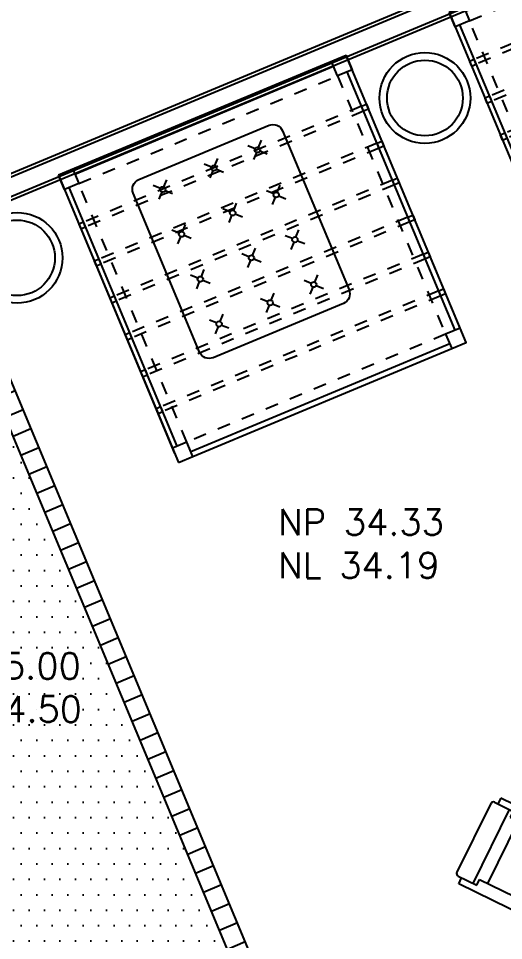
# Model space of a CAD drawing. Header units: metres. Extents: x -154 to 570, y -18 to 184.
# Drawn here: x -20.56 to -16.82, y 26.04 to 33.16 of the extents above; entities that cross this region are included whole.
import ezdxf
from ezdxf.xclip import XClip

# ---------------------------------------------------------------- set-up
doc = ezdxf.new("R2010")
doc.units = ezdxf.units.M
doc.header["$XCLIPFRAME"] = 0
for name, pattern in [('DASHDOT', [1, 0.5, -0.25, 0, -0.25]), ('DASHEDX2', [1.5, 1, -0.5]), ('PUC$0$DASHEDX2', [1.5, 1, -0.5]), ('PUC$0$HIDDEN2', [0.1875, 0.125, -0.0625])]:
    doc.linetypes.add(name, pattern=pattern)
for name, color, linetype in [('AR-MOB', 2, 'Continuous'), ('ARQ-ALV ACAB', 4, 'Continuous'), ('ARQ-ALV-BXA', 3, 'Continuous'), ('ARQ-AUX', 7, 'Continuous'), ('ARQ-DIM - EMBASAM', 2, 'Continuous'), ('ARQ-PRJ', 7, 'DASHEDX2'), ('PA-GRADIL', 7, 'Continuous'), ('PA-MOBILIÁRIO', 251, 'Continuous'), ('PA-NIVEIS', 7, 'Continuous'), ('PA-PAISAGISMO', 7, 'Continuous'), ('PA-PISO', 7, 'Continuous'), ('PA-PLANTIO', 84, 'DASHDOT'), ('PA-VEGETAÇÃO', 84, 'Continuous'), ('PUC$0$ARQ-ENCH', 1, 'Continuous'), ('PUC$0$ARQ-PRJ', 7, 'PUC$0$DASHEDX2'), ('terreno + circ vert$0$ARQ-EST', 2, 'Continuous')]:
    doc.layers.add(name, color=color, linetype=linetype)
doc.styles.add('Romans', font='romans.shx')

# ---------------------------------------------------------------- blocks, each defined once
blk = doc.blocks.new('A$C1A1416DE')
at = {"layer": 'AR-MOB', "color": 8}
for p, q in [((0.1581, 1.2833), (0.105, 1.3364)), ((0.1581, 1.2833), (0.105, 1.3364)), ((0.1946, 1.2833), (0.2477, 1.3364)), ((0.1946, 1.2833), (0.2477, 1.3364)), ((0.6267, 1.2833), (0.5736, 1.3364)), ((0.6267, 1.2833), (0.5736, 1.3364)), ((0.6633, 1.2833), (0.7163, 1.3364)), ((0.6633, 1.2833), (0.7163, 1.3364)), ((1.0953, 1.2833), (1.0422, 1.3364)), ((1.0953, 1.2833), (1.0422, 1.3364)), ((1.1319, 1.2833), (1.1849, 1.3364)), ((1.1319, 1.2833), (1.1849, 1.3364)), ((1.5639, 1.2833), (1.5108, 1.3364)), ((1.5639, 1.2833), (1.5108, 1.3364)), ((1.6005, 1.2833), (1.6536, 1.3364)), ((1.6005, 1.2833), (1.6536, 1.3364)), ((0.1581, 1.2468), (0.105, 1.1936)), ((0.1581, 1.2468), (0.105, 1.1936)), ((0.1946, 1.2468), (0.2477, 1.1936)), ((0.1946, 1.2468), (0.2477, 1.1936)), ((0.6267, 1.2468), (0.5736, 1.1936)), ((0.6267, 1.2468), (0.5736, 1.1936)), ((0.6633, 1.2468), (0.7163, 1.1936)), ((0.6633, 1.2468), (0.7163, 1.1936)), ((1.0953, 1.2468), (1.0422, 1.1936)), ((1.0953, 1.2468), (1.0422, 1.1936)), ((1.1319, 1.2468), (1.1849, 1.1936)), ((1.1319, 1.2468), (1.1849, 1.1936)), ((1.5639, 1.2468), (1.5108, 1.1936)), ((1.5639, 1.2468), (1.5108, 1.1936)), ((1.6005, 1.2468), (1.6536, 1.1936)), ((1.6005, 1.2468), (1.6536, 1.1936)), ((0.1581, 0.829), (0.105, 0.8821)), ((0.1581, 0.829), (0.105, 0.8821)), ((0.1946, 0.829), (0.2477, 0.8821)), ((0.1946, 0.829), (0.2477, 0.8821)), ((0.6267, 0.829), (0.5736, 0.8821)), ((0.6267, 0.829), (0.5736, 0.8821)), ((0.6633, 0.829), (0.7163, 0.8821)), ((0.6633, 0.829), (0.7163, 0.8821)), ((1.0953, 0.829), (1.0422, 0.8821)), ((1.0953, 0.829), (1.0422, 0.8821)), ((1.1319, 0.829), (1.1849, 0.8821)), ((1.1319, 0.829), (1.1849, 0.8821)), ((1.5639, 0.829), (1.5108, 0.8821)), ((1.5639, 0.829), (1.5108, 0.8821)), ((1.6005, 0.829), (1.6536, 0.8821)), ((1.6005, 0.829), (1.6536, 0.8821)), ((0.1581, 0.7925), (0.105, 0.7393)), ((0.1581, 0.7925), (0.105, 0.7393)), ((0.1946, 0.7925), (0.2477, 0.7393)), ((0.1946, 0.7925), (0.2477, 0.7393)), ((0.6267, 0.7925), (0.5736, 0.7393)), ((0.6267, 0.7925), (0.5736, 0.7393)), ((0.6633, 0.7925), (0.7163, 0.7393)), ((0.6633, 0.7925), (0.7163, 0.7393)), ((1.0953, 0.7925), (1.0422, 0.7393)), ((1.0953, 0.7925), (1.0422, 0.7393)), ((1.1319, 0.7925), (1.1849, 0.7393)), ((1.1319, 0.7925), (1.1849, 0.7393)), ((1.5639, 0.7925), (1.5108, 0.7393)), ((1.5639, 0.7925), (1.5108, 0.7393)), ((1.6005, 0.7925), (1.6536, 0.7393)), ((1.6005, 0.7925), (1.6536, 0.7393)), ((0.1581, 0.2962), (0.105, 0.3493)), ((0.1581, 0.2962), (0.105, 0.3493)), ((0.1946, 0.2962), (0.2477, 0.3493)), ((0.1946, 0.2962), (0.2477, 0.3493)), ((0.6267, 0.2962), (0.5736, 0.3493)), ((0.6267, 0.2962), (0.5736, 0.3493)), ((0.6633, 0.2962), (0.7163, 0.3493)), ((0.6633, 0.2962), (0.7163, 0.3493)), ((1.0953, 0.2962), (1.0422, 0.3493)), ((1.0953, 0.2962), (1.0422, 0.3493)), ((1.1319, 0.2962), (1.1849, 0.3493)), ((1.1319, 0.2962), (1.1849, 0.3493)), ((1.5639, 0.2962), (1.5108, 0.3493)), ((1.5639, 0.2962), (1.5108, 0.3493)), ((1.6005, 0.2962), (1.6536, 0.3493)), ((1.6005, 0.2962), (1.6536, 0.3493)), ((0.1581, 0.2596), (0.105, 0.2065)), ((0.1581, 0.2596), (0.105, 0.2065)), ((0.1946, 0.2596), (0.2477, 0.2065)), ((0.1946, 0.2596), (0.2477, 0.2065)), ((0.6267, 0.2596), (0.5736, 0.2065)), ((0.6267, 0.2596), (0.5736, 0.2065)), ((0.6633, 0.2596), (0.7163, 0.2065)), ((0.6633, 0.2596), (0.7163, 0.2065)), ((1.0953, 0.2596), (1.0422, 0.2065)), ((1.0953, 0.2596), (1.0422, 0.2065)), ((1.1319, 0.2596), (1.1849, 0.2065)), ((1.1319, 0.2596), (1.1849, 0.2065)), ((1.5639, 0.2596), (1.5108, 0.2065)), ((1.5639, 0.2596), (1.5108, 0.2065)), ((1.6005, 0.2596), (1.6536, 0.2065)), ((1.6005, 0.2596), (1.6536, 0.2065))]:
    blk.add_line(p, q, dxfattribs=at)
blk.add_lwpolyline([(0, 0.1), (0, 1.459, -0.414214), (0.1, 1.559), (1.76, 1.559, -0.414214), (1.86, 1.459), (1.86, 0.1, -0.414214), (1.76, 0), (0.1, 0, -0.414214)], format="xyb", close=True, dxfattribs=at)
blk.add_lwpolyline([(0, 0.1), (0, 1.459, -0.414214), (0.1, 1.559), (1.76, 1.559, -0.414214), (1.86, 1.459), (1.86, 0.1, -0.414214), (1.76, 0), (0.1, 0, -0.414214)], format="xyb", close=True, dxfattribs=at)
for centre in [(0.1764, 1.265), (0.1764, 1.265), (0.645, 1.265), (0.645, 1.265), (1.1136, 1.265), (1.1136, 1.265), (1.5822, 1.265), (1.5822, 1.265), (0.1764, 0.8107), (0.1764, 0.8107), (0.645, 0.8107), (0.645, 0.8107), (1.1136, 0.8107), (1.1136, 0.8107), (1.5822, 0.8107), (1.5822, 0.8107), (0.1764, 0.2779), (0.1764, 0.2779), (0.645, 0.2779), (0.645, 0.2779), (1.1136, 0.2779), (1.1136, 0.2779), (1.5822, 0.2779), (1.5822, 0.2779)]:
    blk.add_circle(centre, 0.0259, dxfattribs=at)
blk = doc.blocks.new('A$C0CFC7B20')
at = {"layer": 'ARQ-ALV-BXA', "color": 3}
blk.add_line((3, 3), (0, 3), dxfattribs=at)
at = {"layer": 'ARQ-ALV-BXA', "color": 2}
blk.add_line((0, 3), (0, 0), dxfattribs=at)
at = {"layer": 'ARQ-PRJ', "ltscale": 0.03}
for p, q in [((0.5107, 2.95), (0.5107, 0.05)), ((0.5607, 2.95), (0.5607, 0.05)), ((0.8964, 2.95), (0.8964, 0.05)), ((0.9464, 2.95), (0.9464, 0.05)), ((1.2821, 2.95), (1.2821, 0.05)), ((1.3321, 2.95), (1.3321, 0.05)), ((1.6679, 2.95), (1.6679, 0.05)), ((1.7179, 2.95), (1.7179, 0.05)), ((2.0536, 2.95), (2.0536, 0.05)), ((2.1036, 2.95), (2.1036, 0.05)), ((2.4393, 2.95), (2.4393, 0.05)), ((2.4893, 2.95), (2.4893, 0.05))]:
    blk.add_line(p, q, dxfattribs=at)
blk.add_lwpolyline([(2.85, 2.85), (2.85, 0.15), (0.15, 0.15), (0.15, 2.85)], close=True, dxfattribs=at)
at = {"layer": 'PA-GRADIL', "ltscale": 0.1}
blk.add_line((0.05, 0.15), (0.05, 2.85), dxfattribs=at)
at = {"layer": 'PA-PAISAGISMO', "color": 7}
for p, q in [((2.85, 3), (0.15, 3)), ((2.85, 2.95), (0.15, 2.95)), ((0.05, 2.85), (0.05, 0.15)), ((2.95, 2.85), (2.95, 0.15)), ((3, 0.15), (3, 2.85)), ((2.85, 0.05), (0.15, 0.05))]:
    blk.add_line(p, q, dxfattribs=at)
at = {"layer": 'PA-PAISAGISMO', "color": 2}
for points in [[(0, 2.85), (0, 3), (0.15, 3), (0.15, 2.85)], [(0.5607, 3), (0.5607, 2.95), (0.5107, 2.95), (0.5107, 3)], [(0.9464, 3), (0.9464, 2.95), (0.8964, 2.95), (0.8964, 3)], [(1.3321, 3), (1.3321, 2.95), (1.2821, 2.95), (1.2821, 3)], [(1.7179, 3), (1.7179, 2.95), (1.6679, 2.95), (1.6679, 3)], [(2.1036, 3), (2.1036, 2.95), (2.0536, 2.95), (2.0536, 3)], [(2.4893, 3), (2.4893, 2.95), (2.4393, 2.95), (2.4393, 3)], [(3, 2.85), (3, 3), (2.85, 3), (2.85, 2.85)], [(0, 0), (0, 0.15), (0.15, 0.15), (0.15, 0)], [(0, 0), (0, 0.15), (0.15, 0.15), (0.15, 0)], [(0, 0), (0, 0.15), (0.15, 0.15), (0.15, 0)], [(3, 0), (3, 0.15), (2.85, 0.15), (2.85, 0)], [(0.5607, 0), (0.5607, 0.05), (0.5107, 0.05), (0.5107, 0)], [(0.9464, 0), (0.9464, 0.05), (0.8964, 0.05), (0.8964, 0)], [(1.3321, 0), (1.3321, 0.05), (1.2821, 0.05), (1.2821, 0)], [(1.7179, 0), (1.7179, 0.05), (1.6679, 0.05), (1.6679, 0)], [(2.1036, 0), (2.1036, 0.05), (2.0536, 0.05), (2.0536, 0)], [(2.4893, 0), (2.4893, 0.05), (2.4393, 0.05), (2.4393, 0)]]:
    blk.add_lwpolyline(points, close=True, dxfattribs=at)
at = {"layer": 'PA-PISO'}
for q in [(2.9051, 0), (3, 0)]:
    blk.add_line((0, 0), q, dxfattribs=at)
at = {"layer": 'PA-MOBILIÁRIO'}
blk.add_blockref('A$C1A1416DE', (0.3363, 0.5974), dxfattribs=at)
blk = doc.blocks.new('vaso1')
at = {"layer": 'PA-VEGETAÇÃO'}
for radius in [0.3, 0.25]:
    blk.add_circle((0, 0), radius, dxfattribs=at)
blk = doc.blocks.new('ChaseLong')
at = {"layer": 'PA-MOBILIÁRIO'}
for p, q in [((-0.95, 0.3266), (-0.05, 0.3266)), ((-0.95, 0.2266), (-0.95, 0.3266)), ((-0.05, 0.3266), (-0.05, 0.2766)), ((-1.75, 0.2589), (-0.95, 0.2589)), ((-0.18, 0.2266), (-0.95, 0.2266)), ((-0.25, 0.2266), (-0.25, -0.3089)), ((-0.18, 0.2766), (-0.18, 0.2266)), ((-0.02, 0.2766), (-0.18, 0.2766)), ((-0.15, 0.2766), (-0.15, -0.3589)), ((0, 0.2566), (0, -0.3389)), ((-0.95, -0.3089), (-0.95, -0.4089)), ((-0.18, -0.3089), (-0.95, -0.3089)), ((-0.18, -0.3589), (-0.18, -0.3089)), ((-0.95, -0.4089), (-0.05, -0.4089)), ((-0.02, -0.3589), (-0.18, -0.3589)), ((-0.05, -0.4089), (-0.05, -0.3589))]:
    blk.add_line(p, q, dxfattribs=at)
blk.add_lwpolyline([(-1.75, 0.2589), (-1.75, -0.3411), (-0.95, -0.3411)], dxfattribs=at)
for centre, start, end in [((-0.02, 0.2566), 360, 90), ((-0.02, -0.3389), 270, 0)]:
    blk.add_arc(centre, 0.02, start, end, dxfattribs=at)
blk = doc.blocks.new('A$C23B574F5')
at = {"layer": 'PA-PAISAGISMO'}
h = blk.add_hatch(dxfattribs=at)
h.set_pattern_fill('ANSI31', color=256, scale=0.05, angle=157.98937)
h.set_pattern_definition([(202.989369, (863.66396, -2049.33734), (0.062001452, -0.146141652), [])])
h.paths.add_polyline_path([(-18.7687, 25.5458), (-18.6307, 25.6043), (-21.1233, 31.5774), (-21.2617, 31.5197)])
at = {"layer": 'PA-PLANTIO'}
h = blk.add_hatch(dxfattribs=at)
h.set_pattern_fill('DOTS', color=256, scale=0.075, style=0)
h.set_pattern_definition([(0, (-753.54469, 160.3435), (0.05953125, 0.1190625), [0, -0.1190625])])
edge = h.paths.add_edge_path()
edge.add_line((-22.3692, 31.0575), (-21.2617, 31.5197))
edge.add_line((-21.2617, 31.5197), (-18.8271, 25.6849))
edge.add_line((-18.8271, 25.6849), (-20.2164, 25.1058))
edge.add_line((-20.2164, 25.1058), (-22.6386, 30.9098))
at = {"layer": 'PA-PAISAGISMO'}
for p, q in [((-18.6307, 25.6043, 0), (-21.1108, 31.5474, 0)), ((-18.8269, 25.685, 0), (-21.2492, 31.4896, 0))]:
    blk.add_line(p, q, dxfattribs=at)
at = {"layer": 'PA-MOBILIÁRIO', "xscale": 0.7999999999999998, "yscale": 0.7999999999999998, "zscale": 0.7999999999999998, "rotation": 292.651680837577}
for p in [(-17.2423, 33.2011, 0), (-20.2505, 31.9458, 0)]:
    blk.add_blockref('A$C0CFC7B20', p, dxfattribs=at)
at = {"layer": 'PA-MOBILIÁRIO', "rotation": 153.7984664414358}
blk.add_blockref('ChaseLong', (-17.0686, 26.7981, 0), dxfattribs=at)
at = {"layer": 'PA-VEGETAÇÃO', "xscale": 1.166856688836833, "yscale": 1.166856688836833, "zscale": 1.166856688836833}
for p in [(-17.4282, 32.5417, 0), (-20.5695, 31.3092, 0)]:
    blk.add_blockref('vaso1', p, dxfattribs=at)
at = {"layer": 'PA-NIVEIS', "char_height": 0.2, "attachment_point": 1, "style": 'Romans'}
for s, width, heights, insert in [('NP 34.33\\PNL 34.19{\\C7; }', 1.727367, [1.0581], (-18.5588, 29.3711)), ('NT 35.00\\PNL 34.50{\\C7; }', 1.653947, [0.7228], (-21.312, 28.2614, 0))]:
    blk.add_mtext_dynamic_manual_height_columns(s, width=width, gutter_width=0, heights=heights, dxfattribs=dict(at, insert=insert))
blk = doc.blocks.new('PUC$0$E3')
for p, q in [((302.2155, -376.0693), (302.3155, -376.0693)), ((302.3155, -376.1693), (302.3155, -376.0693)), ((302.2155, -376.1693), (302.3155, -376.1693))]:
    blk.add_line(p, q)
at = {"linetype": 'PUC$0$HIDDEN2', "ltscale": 0.1}
blk.add_circle((302.2598, -376.075), 0.00202, dxfattribs=at)
for radius, start, end in [(0.0718, 44.15719, 315.84978), (0.0702, 45.45042, 314.55686), (0.05, 90, 270)]:
    blk.add_arc((302.2155, -376.1193), radius, start, end)
blk.add_arc((302.2155, -376.1193), 0.05, 270, 90, dxfattribs=at)
at = {"linetype": 'PUC$0$HIDDEN2', "ltscale": 0.2}
for radius, start, end in [(0.0702, 314.55686, 45.45042), (0.0718, 315.84978, 44.15719)]:
    blk.add_arc((302.2155, -376.1193), radius, start, end, dxfattribs=at)
blk = doc.blocks.new('PUC$0$E2')
at = {"layer": 'PUC$0$ARQ-PRJ'}
for p, q in [((305.4121, -368.5377), (305.5121, -368.5377)), ((305.3871, -368.5577), (305.5371, -368.5577)), ((305.4121, -368.5977), (305.4121, -368.5577)), ((305.4121, -368.5977), (305.5121, -368.5977)), ((305.5121, -368.5977), (305.5121, -368.5577))]:
    blk.add_line(p, q, dxfattribs=at)
blk = doc.blocks.new('PUC$0$A$Cf3fdf5a0')
at = {"layer": 'PUC$0$ARQ-PRJ', "ltscale": 50}
for p, q in [((4.3069, 1.8799, 0), (4.3069, 0.1823, 0)), ((4.4069, 1.8804, 0), (4.4069, 0.1823, 0)), ((4.2322, 0.1243, 0), (-0.1852, 0.1243, 0)), ((4.2322, 0.0243, 0), (-0.1852, 0.0243, 0))]:
    blk.add_line(p, q, dxfattribs=at)
for radius in [0.058, 0.158]:
    blk.add_arc((4.2489, 0.1823, 0), radius, 270, 359.99997, dxfattribs=at)
at = {"layer": 'PUC$0$ARQ-PRJ', "ltscale": 0.5, "xscale": -1, "rotation": 90.00000000000007}
blk.add_blockref('PUC$0$E3', (-371.7624, 304.1958, 0), dxfattribs=at)
at = {"layer": 'PUC$0$ARQ-PRJ', "rotation": 90.00003548231699}
blk.add_blockref('PUC$0$E2', (-368.7827, -305.388, 0), dxfattribs=at)
blk = doc.blocks.new('PUC')
at = {"layer": 'PUC$0$ARQ-ENCH'}
blk.add_blockref('PUC$0$A$Cf3fdf5a0', (-21.1851, 1.025), dxfattribs=at)
blk = doc.blocks.new('PUC TORRE A')
at = {"rotation": 180}
blk.add_blockref('PUC', (0, 0), dxfattribs=at)
blk = doc.blocks.new('terreno + circ vert')
at = {"layer": 'Defpoints'}
blk.add_lwpolyline([(45.0315, 1.1617, 0.011807), (45.0465, 1.811), (45.1211, 8.4606), (42.945, 9.4812), (35.5548, 12.9472), (27.5061, 16.8929), (22.1014, 19.5405), (15.0017, 23.0148), (8.3251, 26.282), (0.4895, 30.0914), (-5.8932, 33.2362), (-11.2422, 35.8718), (-77.2068, 8.3436), (-72.4625, -3.025), (39.7459, -3.025), (40.5292, -3.025, 0.392534)], format="xyb", close=True, dxfattribs=at)
at = {"layer": 'terreno + circ vert$0$ARQ-EST', "color": 102}
blk.add_lwpolyline([(45.0315, 1.1617, 0.011807), (45.0465, 1.811), (45.1211, 8.4606), (42.945, 9.4812), (35.5548, 12.9472), (27.5061, 16.8929), (22.1014, 19.5405), (15.0017, 23.0148), (8.3251, 26.282), (0.4895, 30.0914), (-5.8932, 33.2362), (-11.2422, 35.8718), (-77.2068, 8.3436), (-72.4625, -3.025), (39.7459, -3.025), (40.5291, -3.025, 0.392527), (45.0315, 1.1617)], format="xyb", dxfattribs=at)

msp = doc.modelspace()

# ---------------------------------------------------------------- linework, layer by layer
at = {"layer": 'ARQ-ALV ACAB'}
msp.add_lwpolyline([(-22.6349, 30.9129), (-11.2204, 35.6769)], dxfattribs=at)
at = {"layer": 'ARQ-AUX'}
for points in [[(-22.6985, 31.0652), (-11.2145, 35.8581)], [(-22.6445, 30.936), (-11.2195, 35.7044)]]:
    msp.add_lwpolyline(points, dxfattribs=at)

# ---------------------------------------------------------------- block references
msp.add_blockref('A$C23B574F5', (0, 0, 0), dxfattribs=at)
ref = msp.add_blockref('PUC TORRE A', (-41.3011, 20.0503), dxfattribs=dict(at, rotation=22.65399974700688))
XClip(ref).set_block_clipping_path([(-39.4887443389, 9.0876903958), (22.5684148774, 6.6865170025), (22.1624403813, -11.147022554), (-39.3438260633, -13.5584077345)])
at = {"layer": 'ARQ-DIM - EMBASAM'}
msp.add_blockref('terreno + circ vert', (0, 0), dxfattribs=at)

doc.saveas('drawing.dxf')
